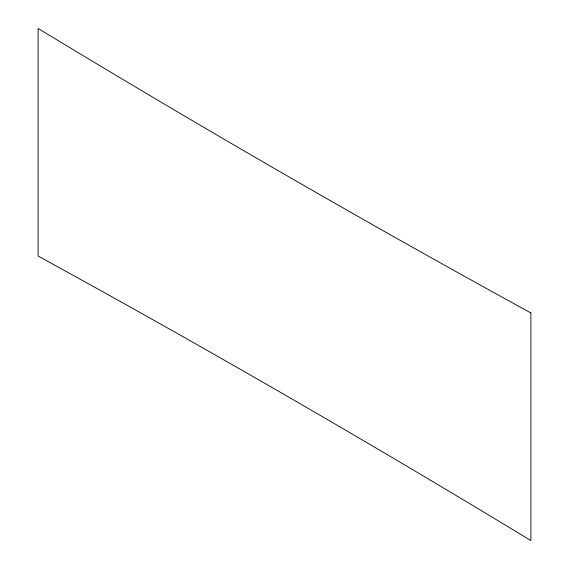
<?xml version="1.0" encoding="UTF-8"?>
<svg xmlns="http://www.w3.org/2000/svg" width="569" height="569" viewBox="0 0 569 569"><rect width="100%" height="100%" fill="white"/><g stroke="black" fill="none" stroke-linecap="round" stroke-linejoin="round"><path stroke-width="0.85" d="M530.884 312.95C364.537 221.796 200.281 126.837 38.116 28.45L38.116 256.05C204.463 347.204 368.719 442.163 530.884 540.55L530.884 312.95"/></g></svg>
